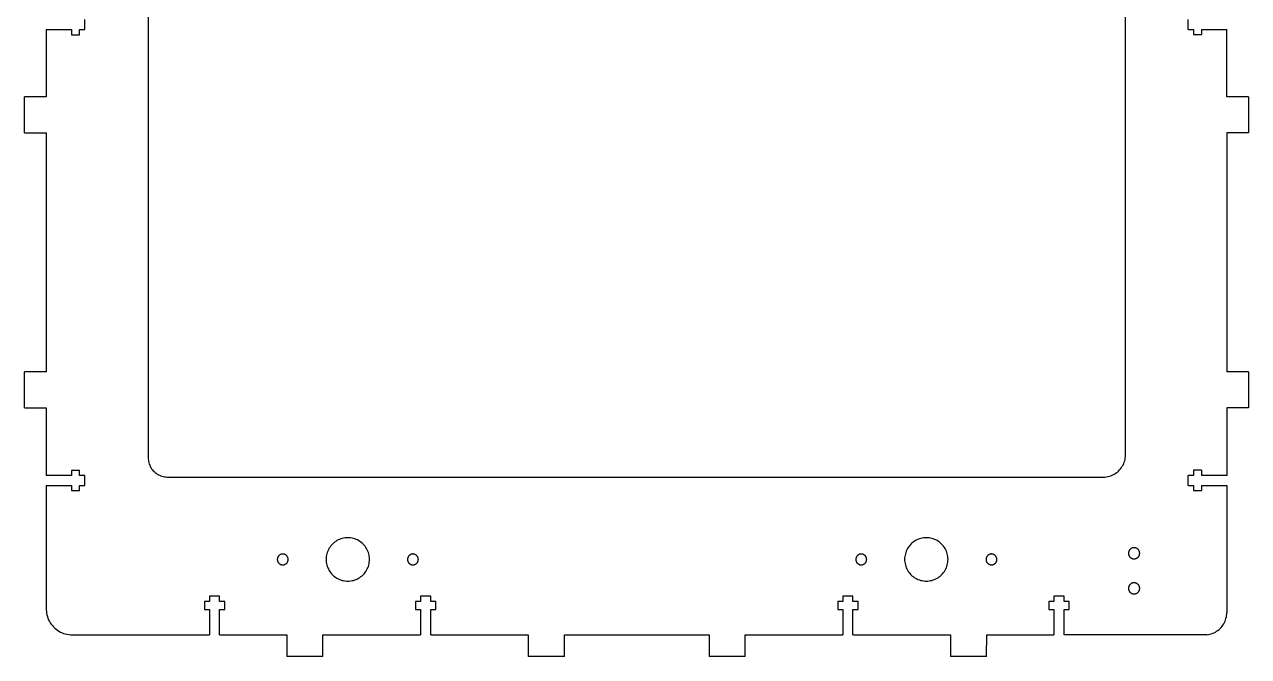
# Model space of a CAD drawing. Header units: metres. Extents: x 1293 to 1656, y -3 to 2553.
# Drawn here: x 1296.8 to 1635.3, y 840.1 to 1014.8 of the extents above; entities that cross this region are included whole.
import ezdxf

# ---------------------------------------------------------------- set-up
doc = ezdxf.new("R2010")
doc.units = ezdxf.units.M

msp = doc.modelspace()

# ---------------------------------------------------------------- linework, layer by layer
at = {"layer": '6mm'}
for p, q in [((1330.99, 1155.03), (1330.98, 895.03)), ((1601.28, 895.82), (1601.28, 1153.89)), ((1313.48, 1013.39), (1313.47, 1016.19)), ((1618.62, 1013.43), (1618.62, 1016.23)), ((1302.78, 1013.39), (1302.78, 994.85)), ((1302.78, 1013.39), (1309.78, 1013.39)), ((1309.78, 1013.39), (1309.78, 1011.99)), ((1311.98, 1013.39), (1313.48, 1013.39)), ((1311.98, 1011.99), (1311.98, 1013.39)), ((1618.62, 1013.43), (1620.06, 1013.42)), ((1620.06, 1013.42), (1620.06, 1012.03)), ((1622.26, 1013.42), (1629.27, 1013.42)), ((1622.26, 1013.42), (1622.26, 1012.03)), ((1629.28, 994.85), (1629.27, 1013.42)), ((1309.78, 1011.99), (1311.98, 1011.99)), ((1620.06, 1012.03), (1622.26, 1012.03)), ((1296.76, 984.85), (1296.78, 994.85)), ((1302.78, 994.85), (1296.78, 994.85)), ((1635.29, 994.85), (1629.28, 994.85)), ((1635.29, 994.85), (1635.29, 984.85)), ((1296.76, 984.85), (1302.78, 984.85)), ((1302.78, 984.85), (1302.78, 918.78)), ((1629.29, 984.85), (1629.28, 918.78)), ((1635.29, 984.85), (1629.29, 984.85)), ((1296.78, 908.78), (1296.77, 918.78)), ((1302.78, 918.78), (1296.77, 918.78)), ((1635.28, 918.78), (1629.28, 918.78)), ((1635.28, 918.78), (1635.28, 908.78)), ((1296.78, 908.78), (1302.78, 908.78)), ((1302.78, 908.78), (1302.78, 890.12)), ((1629.3, 908.78), (1629.28, 890.71)), ((1635.28, 908.78), (1629.3, 908.78)), ((1330.98, 895.03), (1330.99, 894.67)), ((1330.99, 894.67), (1331.02, 894.32)), ((1331.02, 894.32), (1331.08, 893.96)), ((1331.08, 893.96), (1331.17, 893.61)), ((1600.77, 893.38), (1600.92, 893.77)), ((1600.92, 893.77), (1601.05, 894.17)), ((1601.05, 894.17), (1601.15, 894.57)), ((1601.15, 894.57), (1601.22, 894.98)), ((1601.22, 894.98), (1601.26, 895.4)), ((1601.26, 895.4), (1601.28, 895.82)), ((1311.97, 891.52), (1309.77, 891.52)), ((1309.77, 891.52), (1309.77, 890.12)), ((1311.97, 890.12), (1311.97, 891.52)), ((1331.17, 893.61), (1331.28, 893.27)), ((1331.28, 893.27), (1331.41, 892.93)), ((1331.41, 892.93), (1331.56, 892.61)), ((1331.56, 892.61), (1331.73, 892.29)), ((1331.73, 892.29), (1331.93, 891.99)), ((1331.93, 891.99), (1332.14, 891.7)), ((1332.14, 891.7), (1332.37, 891.43)), ((1332.37, 891.43), (1332.62, 891.17)), ((1332.62, 891.17), (1332.89, 890.93)), ((1332.89, 890.93), (1333.18, 890.71)), ((1333.18, 890.71), (1333.47, 890.51)), ((1333.47, 890.51), (1333.78, 890.32)), ((1597.6, 890.19), (1597.98, 890.37)), ((1597.98, 890.37), (1598.34, 890.58)), ((1598.34, 890.58), (1598.69, 890.81)), ((1598.69, 890.81), (1599.02, 891.06)), ((1599.02, 891.06), (1599.33, 891.34)), ((1599.33, 891.34), (1599.63, 891.64)), ((1599.63, 891.64), (1599.9, 891.95)), ((1599.9, 891.95), (1600.15, 892.29)), ((1600.15, 892.29), (1600.38, 892.64)), ((1600.38, 892.64), (1600.59, 893)), ((1600.59, 893), (1600.77, 893.38)), ((1620.06, 891.55), (1620.06, 890.15)), ((1622.26, 891.55), (1620.06, 891.55)), ((1622.26, 891.55), (1622.26, 890.15)), ((1629.28, 890.71), (1629.28, 890.54)), ((1629.28, 890.54), (1629.28, 890.3)), ((1309.77, 890.12), (1302.78, 890.12)), ((1302.78, 887.32), (1302.78, 853.46)), ((1302.78, 887.32), (1309.78, 887.32)), ((1309.78, 887.32), (1309.78, 885.92)), ((1313.47, 890.12), (1311.97, 890.12)), ((1311.98, 887.32), (1313.48, 887.32)), ((1311.98, 885.92), (1311.98, 887.32)), ((1313.48, 887.32), (1313.47, 890.12)), ((1333.78, 890.32), (1334.11, 890.16)), ((1334.11, 890.16), (1334.44, 890.03)), ((1334.44, 890.03), (1334.78, 889.91)), ((1334.78, 889.91), (1335.13, 889.82)), ((1335.13, 889.82), (1335.48, 889.75)), ((1335.48, 889.75), (1335.84, 889.7)), ((1335.84, 889.7), (1336.2, 889.68)), ((1336.2, 889.68), (1595.58, 889.68)), ((1595.58, 889.68), (1596, 889.73)), ((1596, 889.73), (1596.41, 889.8)), ((1596.41, 889.8), (1596.81, 889.91)), ((1596.81, 889.91), (1597.21, 890.03)), ((1597.21, 890.03), (1597.6, 890.19)), ((1618.62, 887.35), (1618.62, 890.15)), ((1620.06, 890.15), (1618.62, 890.15)), ((1618.62, 887.35), (1620.06, 887.35)), ((1620.06, 887.35), (1620.06, 885.95)), ((1629.28, 890.15), (1622.26, 890.15)), ((1622.26, 887.35), (1629.27, 887.35)), ((1622.26, 887.35), (1622.26, 885.95)), ((1629.27, 887.35), (1629.28, 887.01)), ((1629.28, 890.3), (1629.28, 890.15)), ((1629.28, 887.01), (1629.28, 886.85)), ((1309.78, 885.92), (1311.98, 885.92)), ((1620.06, 885.95), (1622.26, 885.95)), ((1629.28, 886.85), (1629.28, 852.21)), ((1381.19, 870.24), (1380.98, 869.91)), ((1381.42, 870.56), (1381.19, 870.24)), ((1381.67, 870.87), (1381.42, 870.56)), ((1381.93, 871.15), (1381.67, 870.87)), ((1382.22, 871.42), (1381.93, 871.15)), ((1382.52, 871.67), (1382.22, 871.42)), ((1382.84, 871.9), (1382.52, 871.67)), ((1383.18, 872.11), (1382.84, 871.9)), ((1383.52, 872.29), (1383.18, 872.11)), ((1383.88, 872.45), (1383.52, 872.29)), ((1384.25, 872.59), (1383.88, 872.45)), ((1384.62, 872.71), (1384.25, 872.59)), ((1385.01, 872.79), (1384.62, 872.71)), ((1385.39, 872.86), (1385.01, 872.79)), ((1385.78, 872.9), (1385.39, 872.86)), ((1386.18, 872.91), (1385.78, 872.9)), ((1386.57, 872.9), (1386.18, 872.91)), ((1386.96, 872.86), (1386.57, 872.9)), ((1387.35, 872.79), (1386.96, 872.86)), ((1387.73, 872.71), (1387.35, 872.79)), ((1388.11, 872.59), (1387.73, 872.71)), ((1388.47, 872.45), (1388.11, 872.59)), ((1388.83, 872.29), (1388.47, 872.45)), ((1389.18, 872.11), (1388.83, 872.29)), ((1389.51, 871.9), (1389.18, 872.11)), ((1389.83, 871.67), (1389.51, 871.9)), ((1390.13, 871.42), (1389.83, 871.67)), ((1390.42, 871.15), (1390.13, 871.42)), ((1390.69, 870.87), (1390.42, 871.15)), ((1390.94, 870.56), (1390.69, 870.87)), ((1391.17, 870.24), (1390.94, 870.56)), ((1391.37, 869.91), (1391.17, 870.24)), ((1541.19, 870.24), (1540.98, 869.91)), ((1541.42, 870.56), (1541.19, 870.24)), ((1541.67, 870.87), (1541.42, 870.56)), ((1541.93, 871.15), (1541.67, 870.87)), ((1542.22, 871.42), (1541.93, 871.15)), ((1542.52, 871.67), (1542.22, 871.42)), ((1542.84, 871.9), (1542.52, 871.67)), ((1543.18, 872.11), (1542.84, 871.9)), ((1543.52, 872.29), (1543.18, 872.11)), ((1543.88, 872.45), (1543.52, 872.29)), ((1544.25, 872.59), (1543.88, 872.45)), ((1544.62, 872.71), (1544.25, 872.59)), ((1545.01, 872.79), (1544.62, 872.71)), ((1545.39, 872.86), (1545.01, 872.79)), ((1545.79, 872.9), (1545.39, 872.86)), ((1546.18, 872.91), (1545.79, 872.9)), ((1546.57, 872.9), (1546.18, 872.91)), ((1546.96, 872.86), (1546.57, 872.9)), ((1547.35, 872.79), (1546.96, 872.86)), ((1547.73, 872.71), (1547.35, 872.79)), ((1548.11, 872.59), (1547.73, 872.71)), ((1548.47, 872.45), (1548.11, 872.59)), ((1548.83, 872.29), (1548.47, 872.45)), ((1549.18, 872.11), (1548.83, 872.29)), ((1549.51, 871.9), (1549.18, 872.11)), ((1549.83, 871.67), (1549.51, 871.9)), ((1550.13, 871.42), (1549.83, 871.67)), ((1550.42, 871.15), (1550.13, 871.42)), ((1550.69, 870.87), (1550.42, 871.15)), ((1550.94, 870.56), (1550.69, 870.87)), ((1551.17, 870.24), (1550.94, 870.56)), ((1551.37, 869.91), (1551.17, 870.24)), ((1603.05, 870.03), (1602.96, 869.99)), ((1603.15, 870.07), (1603.05, 870.03)), ((1603.24, 870.1), (1603.15, 870.07)), ((1603.34, 870.12), (1603.24, 870.1)), ((1603.44, 870.14), (1603.34, 870.12)), ((1603.54, 870.15), (1603.44, 870.14)), ((1603.65, 870.15), (1603.54, 870.15)), ((1603.75, 870.15), (1603.65, 870.15)), ((1603.85, 870.14), (1603.75, 870.15)), ((1603.95, 870.12), (1603.85, 870.14)), ((1604.05, 870.1), (1603.95, 870.12)), ((1604.14, 870.07), (1604.05, 870.1)), ((1604.24, 870.03), (1604.14, 870.07)), ((1604.33, 869.99), (1604.24, 870.03)), ((1366.7, 867.09), (1366.69, 866.99)), ((1366.69, 866.99), (1366.69, 866.89)), ((1366.69, 866.89), (1366.69, 866.79)), ((1366.69, 866.79), (1366.7, 866.7)), ((1366.72, 867.19), (1366.7, 867.09)), ((1366.7, 866.7), (1366.72, 866.6)), ((1366.74, 867.28), (1366.72, 867.19)), ((1366.77, 867.38), (1366.74, 867.28)), ((1366.8, 867.47), (1366.77, 867.38)), ((1366.84, 867.56), (1366.8, 867.47)), ((1366.89, 867.64), (1366.84, 867.56)), ((1366.94, 867.73), (1366.89, 867.64)), ((1367, 867.81), (1366.94, 867.73)), ((1367.06, 867.88), (1367, 867.81)), ((1367.13, 867.95), (1367.06, 867.88)), ((1367.2, 868.02), (1367.13, 867.95)), ((1367.27, 868.08), (1367.2, 868.02)), ((1367.35, 868.14), (1367.27, 868.08)), ((1367.44, 868.19), (1367.35, 868.14)), ((1367.52, 868.24), (1367.44, 868.19)), ((1367.61, 868.28), (1367.52, 868.24)), ((1367.71, 868.31), (1367.61, 868.28)), ((1367.8, 868.34), (1367.71, 868.31)), ((1367.89, 868.36), (1367.8, 868.34)), ((1367.99, 868.38), (1367.89, 868.36)), ((1368.09, 868.39), (1367.99, 868.38)), ((1368.19, 868.39), (1368.09, 868.39)), ((1368.29, 868.39), (1368.19, 868.39)), ((1368.38, 868.38), (1368.29, 868.39)), ((1368.48, 868.36), (1368.38, 868.38)), ((1368.58, 868.34), (1368.48, 868.36)), ((1368.67, 868.31), (1368.58, 868.34)), ((1368.76, 868.28), (1368.67, 868.31)), ((1368.85, 868.24), (1368.76, 868.28)), ((1368.94, 868.19), (1368.85, 868.24)), ((1369.02, 868.14), (1368.94, 868.19)), ((1369.1, 868.08), (1369.02, 868.14)), ((1369.18, 868.02), (1369.1, 868.08)), ((1369.25, 867.95), (1369.18, 868.02)), ((1369.32, 867.88), (1369.25, 867.95)), ((1369.38, 867.81), (1369.32, 867.88)), ((1369.43, 867.73), (1369.38, 867.81)), ((1369.49, 867.64), (1369.43, 867.73)), ((1369.53, 867.56), (1369.49, 867.64)), ((1369.57, 867.47), (1369.53, 867.56)), ((1369.61, 867.38), (1369.57, 867.47)), ((1369.64, 867.28), (1369.61, 867.38)), ((1369.66, 867.19), (1369.64, 867.28)), ((1369.67, 867.09), (1369.66, 867.19)), ((1369.66, 866.6), (1369.67, 866.7)), ((1369.68, 866.99), (1369.67, 867.09)), ((1369.67, 866.7), (1369.68, 866.79)), ((1369.69, 866.89), (1369.68, 866.99)), ((1369.68, 866.79), (1369.69, 866.89)), ((1380.19, 867.3), (1380.18, 866.91)), ((1380.18, 866.91), (1380.19, 866.52)), ((1380.23, 867.69), (1380.19, 867.3)), ((1380.29, 868.08), (1380.23, 867.69)), ((1380.38, 868.46), (1380.29, 868.08)), ((1380.5, 868.84), (1380.38, 868.46)), ((1380.63, 869.21), (1380.5, 868.84)), ((1380.8, 869.56), (1380.63, 869.21)), ((1380.98, 869.91), (1380.8, 869.56)), ((1391.56, 869.56), (1391.37, 869.91)), ((1391.72, 869.21), (1391.56, 869.56)), ((1391.86, 868.84), (1391.72, 869.21)), ((1391.97, 868.46), (1391.86, 868.84)), ((1392.06, 868.08), (1391.97, 868.46)), ((1392.13, 867.69), (1392.06, 868.08)), ((1392.16, 867.3), (1392.13, 867.69)), ((1392.18, 866.91), (1392.16, 867.3)), ((1392.16, 866.52), (1392.18, 866.91)), ((1402.7, 867.09), (1402.69, 867)), ((1402.69, 867), (1402.69, 866.9)), ((1402.69, 866.9), (1402.69, 866.8)), ((1402.69, 866.8), (1402.7, 866.7)), ((1402.72, 867.19), (1402.7, 867.09)), ((1402.7, 866.7), (1402.72, 866.61)), ((1402.74, 867.29), (1402.72, 867.19)), ((1402.77, 867.38), (1402.74, 867.29)), ((1402.8, 867.47), (1402.77, 867.38)), ((1402.84, 867.56), (1402.8, 867.47)), ((1402.89, 867.65), (1402.84, 867.56)), ((1402.94, 867.73), (1402.89, 867.65)), ((1403, 867.81), (1402.94, 867.73)), ((1403.06, 867.89), (1403, 867.81)), ((1403.13, 867.96), (1403.06, 867.89)), ((1403.2, 868.03), (1403.13, 867.96)), ((1403.27, 868.09), (1403.2, 868.03)), ((1403.35, 868.15), (1403.27, 868.09)), ((1403.44, 868.2), (1403.35, 868.15)), ((1403.52, 868.24), (1403.44, 868.2)), ((1403.61, 868.28), (1403.52, 868.24)), ((1403.7, 868.32), (1403.61, 868.28)), ((1403.8, 868.35), (1403.7, 868.32)), ((1403.89, 868.37), (1403.8, 868.35)), ((1403.99, 868.39), (1403.89, 868.37)), ((1404.09, 868.4), (1403.99, 868.39)), ((1404.19, 868.4), (1404.09, 868.4)), ((1404.29, 868.4), (1404.19, 868.4)), ((1404.38, 868.39), (1404.29, 868.4)), ((1404.48, 868.37), (1404.38, 868.39)), ((1404.58, 868.35), (1404.48, 868.37)), ((1404.67, 868.32), (1404.58, 868.35)), ((1404.76, 868.28), (1404.67, 868.32)), ((1404.85, 868.24), (1404.76, 868.28)), ((1404.94, 868.2), (1404.85, 868.24)), ((1405.02, 868.15), (1404.94, 868.2)), ((1405.1, 868.09), (1405.02, 868.15)), ((1405.18, 868.03), (1405.1, 868.09)), ((1405.25, 867.96), (1405.18, 868.03)), ((1405.31, 867.89), (1405.25, 867.96)), ((1405.38, 867.81), (1405.31, 867.89)), ((1405.43, 867.73), (1405.38, 867.81)), ((1405.49, 867.65), (1405.43, 867.73)), ((1405.53, 867.56), (1405.49, 867.65)), ((1405.57, 867.47), (1405.53, 867.56)), ((1405.61, 867.38), (1405.57, 867.47)), ((1405.64, 867.29), (1405.61, 867.38)), ((1405.66, 867.19), (1405.64, 867.29)), ((1405.67, 867.09), (1405.66, 867.19)), ((1405.66, 866.61), (1405.67, 866.7)), ((1405.68, 867), (1405.67, 867.09)), ((1405.67, 866.7), (1405.68, 866.8)), ((1405.69, 866.9), (1405.68, 867)), ((1405.68, 866.8), (1405.69, 866.9)), ((1526.7, 867.09), (1526.69, 866.99)), ((1526.69, 866.99), (1526.69, 866.89)), ((1526.69, 866.89), (1526.69, 866.79)), ((1526.69, 866.79), (1526.7, 866.7)), ((1526.72, 867.19), (1526.7, 867.09)), ((1526.7, 866.7), (1526.72, 866.6)), ((1526.74, 867.28), (1526.72, 867.19)), ((1526.77, 867.38), (1526.74, 867.28)), ((1526.8, 867.47), (1526.77, 867.38)), ((1526.84, 867.56), (1526.8, 867.47)), ((1526.89, 867.64), (1526.84, 867.56)), ((1526.94, 867.73), (1526.89, 867.64)), ((1527, 867.81), (1526.94, 867.73)), ((1527.06, 867.88), (1527, 867.81)), ((1527.13, 867.95), (1527.06, 867.88)), ((1527.2, 868.02), (1527.13, 867.95)), ((1527.27, 868.08), (1527.2, 868.02)), ((1527.35, 868.14), (1527.27, 868.08)), ((1527.44, 868.19), (1527.35, 868.14)), ((1527.52, 868.24), (1527.44, 868.19)), ((1527.61, 868.28), (1527.52, 868.24)), ((1527.71, 868.31), (1527.61, 868.28)), ((1527.8, 868.34), (1527.71, 868.31)), ((1527.9, 868.36), (1527.8, 868.34)), ((1527.99, 868.38), (1527.9, 868.36)), ((1528.09, 868.39), (1527.99, 868.38)), ((1528.19, 868.39), (1528.09, 868.39)), ((1528.29, 868.39), (1528.19, 868.39)), ((1528.38, 868.38), (1528.29, 868.39)), ((1528.48, 868.36), (1528.38, 868.38)), ((1528.58, 868.34), (1528.48, 868.36)), ((1528.67, 868.31), (1528.58, 868.34)), ((1528.76, 868.28), (1528.67, 868.31)), ((1528.85, 868.24), (1528.76, 868.28)), ((1528.94, 868.19), (1528.85, 868.24)), ((1529.02, 868.14), (1528.94, 868.19)), ((1529.1, 868.08), (1529.02, 868.14)), ((1529.18, 868.02), (1529.1, 868.08)), ((1529.25, 867.95), (1529.18, 868.02)), ((1529.32, 867.88), (1529.25, 867.95)), ((1529.38, 867.81), (1529.32, 867.88)), ((1529.44, 867.73), (1529.38, 867.81)), ((1529.49, 867.64), (1529.44, 867.73)), ((1529.53, 867.56), (1529.49, 867.64)), ((1529.57, 867.47), (1529.53, 867.56)), ((1529.61, 867.38), (1529.57, 867.47)), ((1529.64, 867.28), (1529.61, 867.38)), ((1529.66, 867.19), (1529.64, 867.28)), ((1529.68, 867.09), (1529.66, 867.19)), ((1529.66, 866.6), (1529.68, 866.7)), ((1529.68, 866.99), (1529.68, 867.09)), ((1529.69, 866.89), (1529.68, 866.99)), ((1529.68, 866.79), (1529.69, 866.89)), ((1529.68, 866.7), (1529.68, 866.79)), ((1540.19, 867.3), (1540.18, 866.91)), ((1540.18, 866.91), (1540.19, 866.52)), ((1540.23, 867.69), (1540.19, 867.3)), ((1540.29, 868.08), (1540.23, 867.69)), ((1540.38, 868.46), (1540.29, 868.08)), ((1540.5, 868.84), (1540.38, 868.46)), ((1540.63, 869.21), (1540.5, 868.84)), ((1540.8, 869.56), (1540.63, 869.21)), ((1540.98, 869.91), (1540.8, 869.56)), ((1551.56, 869.56), (1551.37, 869.91)), ((1551.72, 869.21), (1551.56, 869.56)), ((1551.86, 868.84), (1551.72, 869.21)), ((1551.97, 868.46), (1551.86, 868.84)), ((1552.06, 868.08), (1551.97, 868.46)), ((1552.13, 867.69), (1552.06, 868.08)), ((1552.16, 867.3), (1552.13, 867.69)), ((1552.18, 866.91), (1552.16, 867.3)), ((1552.16, 866.52), (1552.18, 866.91)), ((1562.7, 867.09), (1562.69, 867)), ((1562.69, 867), (1562.69, 866.9)), ((1562.69, 866.9), (1562.69, 866.8)), ((1562.69, 866.8), (1562.7, 866.7)), ((1562.72, 867.19), (1562.7, 867.09)), ((1562.7, 866.7), (1562.72, 866.61)), ((1562.74, 867.29), (1562.72, 867.19)), ((1562.77, 867.38), (1562.74, 867.29)), ((1562.8, 867.47), (1562.77, 867.38)), ((1562.84, 867.56), (1562.8, 867.47)), ((1562.89, 867.65), (1562.84, 867.56)), ((1562.94, 867.73), (1562.89, 867.65)), ((1563, 867.81), (1562.94, 867.73)), ((1563.06, 867.89), (1563, 867.81)), ((1563.13, 867.96), (1563.06, 867.89)), ((1563.2, 868.03), (1563.13, 867.96)), ((1563.27, 868.09), (1563.2, 868.03)), ((1563.35, 868.15), (1563.27, 868.09)), ((1563.44, 868.2), (1563.35, 868.15)), ((1563.52, 868.24), (1563.44, 868.2)), ((1563.61, 868.28), (1563.52, 868.24)), ((1563.71, 868.32), (1563.61, 868.28)), ((1563.8, 868.35), (1563.71, 868.32)), ((1563.89, 868.37), (1563.8, 868.35)), ((1563.99, 868.39), (1563.89, 868.37)), ((1564.09, 868.4), (1563.99, 868.39)), ((1564.19, 868.4), (1564.09, 868.4)), ((1564.29, 868.4), (1564.19, 868.4)), ((1564.38, 868.39), (1564.29, 868.4)), ((1564.48, 868.37), (1564.38, 868.39)), ((1564.58, 868.35), (1564.48, 868.37)), ((1564.67, 868.32), (1564.58, 868.35)), ((1564.76, 868.28), (1564.67, 868.32)), ((1564.85, 868.24), (1564.76, 868.28)), ((1564.94, 868.2), (1564.85, 868.24)), ((1565.02, 868.15), (1564.94, 868.2)), ((1565.1, 868.09), (1565.02, 868.15)), ((1565.18, 868.03), (1565.1, 868.09)), ((1565.25, 867.96), (1565.18, 868.03)), ((1565.32, 867.89), (1565.25, 867.96)), ((1565.38, 867.81), (1565.32, 867.89)), ((1565.43, 867.73), (1565.38, 867.81)), ((1565.49, 867.65), (1565.43, 867.73)), ((1565.53, 867.56), (1565.49, 867.65)), ((1565.57, 867.47), (1565.53, 867.56)), ((1565.61, 867.38), (1565.57, 867.47)), ((1565.64, 867.29), (1565.61, 867.38)), ((1565.66, 867.19), (1565.64, 867.29)), ((1565.67, 867.09), (1565.66, 867.19)), ((1565.66, 866.61), (1565.67, 866.7)), ((1565.68, 867), (1565.67, 867.09)), ((1565.67, 866.7), (1565.68, 866.8)), ((1565.69, 866.9), (1565.68, 867)), ((1565.68, 866.8), (1565.69, 866.9)), ((1602.11, 868.81), (1602.1, 868.7)), ((1602.1, 868.7), (1602.1, 868.6)), ((1602.1, 868.6), (1602.1, 868.5)), ((1602.1, 868.5), (1602.11, 868.4)), ((1602.13, 868.91), (1602.11, 868.81)), ((1602.11, 868.4), (1602.13, 868.3)), ((1602.15, 869), (1602.13, 868.91)), ((1602.13, 868.3), (1602.15, 868.2)), ((1602.18, 869.1), (1602.15, 869)), ((1602.15, 868.2), (1602.18, 868.1)), ((1602.21, 869.2), (1602.18, 869.1)), ((1602.18, 868.1), (1602.21, 868.01)), ((1602.26, 869.29), (1602.21, 869.2)), ((1602.21, 868.01), (1602.26, 867.92)), ((1602.3, 869.38), (1602.26, 869.29)), ((1602.26, 867.92), (1602.3, 867.83)), ((1602.36, 869.46), (1602.3, 869.38)), ((1602.3, 867.83), (1602.36, 867.74)), ((1602.42, 869.55), (1602.36, 869.46)), ((1602.36, 867.74), (1602.42, 867.66)), ((1602.48, 869.62), (1602.42, 869.55)), ((1602.42, 867.66), (1602.48, 867.58)), ((1602.55, 869.7), (1602.48, 869.62)), ((1602.48, 867.58), (1602.55, 867.51)), ((1602.62, 869.77), (1602.55, 869.7)), ((1602.55, 867.51), (1602.62, 867.44)), ((1602.7, 869.83), (1602.62, 869.77)), ((1602.62, 867.44), (1602.7, 867.37)), ((1602.78, 869.89), (1602.7, 869.83)), ((1602.7, 867.37), (1602.78, 867.31)), ((1602.87, 869.95), (1602.78, 869.89)), ((1602.78, 867.31), (1602.87, 867.26)), ((1602.96, 869.99), (1602.87, 869.95)), ((1602.87, 867.26), (1602.96, 867.21)), ((1602.96, 867.21), (1603.05, 867.17)), ((1603.05, 867.17), (1603.15, 867.14)), ((1603.15, 867.14), (1603.24, 867.11)), ((1603.24, 867.11), (1603.34, 867.08)), ((1603.34, 867.08), (1603.44, 867.07)), ((1603.44, 867.07), (1603.54, 867.06)), ((1603.54, 867.06), (1603.65, 867.05)), ((1603.65, 867.05), (1603.75, 867.06)), ((1603.75, 867.06), (1603.85, 867.07)), ((1603.85, 867.07), (1603.95, 867.08)), ((1603.95, 867.08), (1604.05, 867.11)), ((1604.05, 867.11), (1604.14, 867.14)), ((1604.14, 867.14), (1604.24, 867.17)), ((1604.24, 867.17), (1604.33, 867.21)), ((1604.42, 869.95), (1604.33, 869.99)), ((1604.33, 867.21), (1604.42, 867.26)), ((1604.51, 869.89), (1604.42, 869.95)), ((1604.42, 867.26), (1604.51, 867.31)), ((1604.59, 869.83), (1604.51, 869.89)), ((1604.51, 867.31), (1604.59, 867.37)), ((1604.67, 869.77), (1604.59, 869.83)), ((1604.59, 867.37), (1604.67, 867.44)), ((1604.74, 869.7), (1604.67, 869.77)), ((1604.67, 867.44), (1604.74, 867.51)), ((1604.81, 869.62), (1604.74, 869.7)), ((1604.74, 867.51), (1604.81, 867.58)), ((1604.88, 869.55), (1604.81, 869.62)), ((1604.81, 867.58), (1604.88, 867.66)), ((1604.93, 869.46), (1604.88, 869.55)), ((1604.88, 867.66), (1604.93, 867.74)), ((1604.99, 869.38), (1604.93, 869.46)), ((1604.93, 867.74), (1604.99, 867.83)), ((1605.04, 869.29), (1604.99, 869.38)), ((1604.99, 867.83), (1605.04, 867.92)), ((1605.08, 869.2), (1605.04, 869.29)), ((1605.04, 867.92), (1605.08, 868.01)), ((1605.11, 869.1), (1605.08, 869.2)), ((1605.08, 868.01), (1605.11, 868.1)), ((1605.14, 869), (1605.11, 869.1)), ((1605.11, 868.1), (1605.14, 868.2)), ((1605.17, 868.91), (1605.14, 869)), ((1605.14, 868.2), (1605.17, 868.3)), ((1605.18, 868.81), (1605.17, 868.91)), ((1605.17, 868.3), (1605.18, 868.4)), ((1605.19, 868.7), (1605.18, 868.81)), ((1605.18, 868.4), (1605.19, 868.5)), ((1605.2, 868.6), (1605.19, 868.7)), ((1605.19, 868.5), (1605.2, 868.6)), ((1366.72, 866.6), (1366.74, 866.5)), ((1366.74, 866.5), (1366.77, 866.41)), ((1366.77, 866.41), (1366.8, 866.32)), ((1366.8, 866.32), (1366.84, 866.23)), ((1366.84, 866.23), (1366.89, 866.14)), ((1366.89, 866.14), (1366.94, 866.06)), ((1366.94, 866.06), (1367, 865.98)), ((1367, 865.98), (1367.06, 865.9)), ((1367.06, 865.9), (1367.13, 865.83)), ((1367.13, 865.83), (1367.2, 865.77)), ((1367.2, 865.77), (1367.27, 865.7)), ((1367.27, 865.7), (1367.35, 865.65)), ((1367.35, 865.65), (1367.44, 865.59)), ((1367.44, 865.59), (1367.52, 865.55)), ((1367.52, 865.55), (1367.61, 865.51)), ((1367.61, 865.51), (1367.71, 865.47)), ((1367.71, 865.47), (1367.8, 865.44)), ((1367.8, 865.44), (1367.89, 865.42)), ((1367.89, 865.42), (1367.99, 865.41)), ((1367.99, 865.41), (1368.09, 865.4)), ((1368.09, 865.4), (1368.19, 865.39)), ((1368.19, 865.39), (1368.29, 865.4)), ((1368.29, 865.4), (1368.38, 865.41)), ((1368.38, 865.41), (1368.48, 865.42)), ((1368.48, 865.42), (1368.58, 865.44)), ((1368.58, 865.44), (1368.67, 865.47)), ((1368.67, 865.47), (1368.76, 865.51)), ((1368.76, 865.51), (1368.85, 865.55)), ((1368.85, 865.55), (1368.94, 865.59)), ((1368.94, 865.59), (1369.02, 865.65)), ((1369.02, 865.65), (1369.1, 865.7)), ((1369.1, 865.7), (1369.18, 865.77)), ((1369.18, 865.77), (1369.25, 865.83)), ((1369.25, 865.83), (1369.32, 865.9)), ((1369.32, 865.9), (1369.38, 865.98)), ((1369.38, 865.98), (1369.43, 866.06)), ((1369.43, 866.06), (1369.49, 866.14)), ((1369.49, 866.14), (1369.53, 866.23)), ((1369.53, 866.23), (1369.57, 866.32)), ((1369.57, 866.32), (1369.61, 866.41)), ((1369.61, 866.41), (1369.64, 866.5)), ((1369.64, 866.5), (1369.66, 866.6)), ((1380.19, 866.52), (1380.23, 866.13)), ((1380.23, 866.13), (1380.29, 865.74)), ((1380.29, 865.74), (1380.38, 865.36)), ((1380.38, 865.36), (1380.5, 864.98)), ((1380.5, 864.98), (1380.63, 864.61)), ((1380.63, 864.61), (1380.8, 864.26)), ((1380.8, 864.26), (1380.98, 863.91)), ((1380.98, 863.91), (1381.19, 863.58)), ((1381.19, 863.58), (1381.42, 863.26)), ((1390.94, 863.26), (1391.17, 863.58)), ((1391.17, 863.58), (1391.37, 863.91)), ((1391.37, 863.91), (1391.56, 864.26)), ((1391.56, 864.26), (1391.72, 864.61)), ((1391.72, 864.61), (1391.86, 864.98)), ((1391.86, 864.98), (1391.97, 865.36)), ((1391.97, 865.36), (1392.06, 865.74)), ((1392.06, 865.74), (1392.13, 866.13)), ((1392.13, 866.13), (1392.16, 866.52)), ((1402.72, 866.61), (1402.74, 866.51)), ((1402.74, 866.51), (1402.77, 866.42)), ((1402.77, 866.42), (1402.8, 866.32)), ((1402.8, 866.32), (1402.84, 866.24)), ((1402.84, 866.24), (1402.89, 866.15)), ((1402.89, 866.15), (1402.94, 866.07)), ((1402.94, 866.07), (1403, 865.99)), ((1403, 865.99), (1403.06, 865.91)), ((1403.06, 865.91), (1403.13, 865.84)), ((1403.13, 865.84), (1403.2, 865.77)), ((1403.2, 865.77), (1403.27, 865.71)), ((1403.27, 865.71), (1403.35, 865.65)), ((1403.35, 865.65), (1403.44, 865.6)), ((1403.44, 865.6), (1403.52, 865.55)), ((1403.52, 865.55), (1403.61, 865.51)), ((1403.61, 865.51), (1403.7, 865.48)), ((1403.7, 865.48), (1403.8, 865.45)), ((1403.8, 865.45), (1403.89, 865.43)), ((1403.89, 865.43), (1403.99, 865.41)), ((1403.99, 865.41), (1404.09, 865.4)), ((1404.09, 865.4), (1404.19, 865.4)), ((1404.19, 865.4), (1404.29, 865.4)), ((1404.29, 865.4), (1404.38, 865.41)), ((1404.38, 865.41), (1404.48, 865.43)), ((1404.48, 865.43), (1404.58, 865.45)), ((1404.58, 865.45), (1404.67, 865.48)), ((1404.67, 865.48), (1404.76, 865.51)), ((1404.76, 865.51), (1404.85, 865.55)), ((1404.85, 865.55), (1404.94, 865.6)), ((1404.94, 865.6), (1405.02, 865.65)), ((1405.02, 865.65), (1405.1, 865.71)), ((1405.1, 865.71), (1405.18, 865.77)), ((1405.18, 865.77), (1405.25, 865.84)), ((1405.25, 865.84), (1405.31, 865.91)), ((1405.31, 865.91), (1405.38, 865.99)), ((1405.38, 865.99), (1405.43, 866.07)), ((1405.43, 866.07), (1405.49, 866.15)), ((1405.49, 866.15), (1405.53, 866.24)), ((1405.53, 866.24), (1405.57, 866.32)), ((1405.57, 866.32), (1405.61, 866.42)), ((1405.61, 866.42), (1405.64, 866.51)), ((1405.64, 866.51), (1405.66, 866.61)), ((1526.72, 866.6), (1526.74, 866.5)), ((1526.74, 866.5), (1526.77, 866.41)), ((1526.77, 866.41), (1526.8, 866.32)), ((1526.8, 866.32), (1526.84, 866.23)), ((1526.84, 866.23), (1526.89, 866.14)), ((1526.89, 866.14), (1526.94, 866.06)), ((1526.94, 866.06), (1527, 865.98)), ((1527, 865.98), (1527.06, 865.9)), ((1527.06, 865.9), (1527.13, 865.83)), ((1527.13, 865.83), (1527.2, 865.77)), ((1527.2, 865.77), (1527.27, 865.7)), ((1527.27, 865.7), (1527.35, 865.65)), ((1527.35, 865.65), (1527.44, 865.59)), ((1527.44, 865.59), (1527.52, 865.55)), ((1527.52, 865.55), (1527.61, 865.51)), ((1527.61, 865.51), (1527.71, 865.47)), ((1527.71, 865.47), (1527.8, 865.44)), ((1527.8, 865.44), (1527.9, 865.42)), ((1527.9, 865.42), (1527.99, 865.41)), ((1527.99, 865.41), (1528.09, 865.4)), ((1528.09, 865.4), (1528.19, 865.39)), ((1528.19, 865.39), (1528.29, 865.4)), ((1528.29, 865.4), (1528.38, 865.41)), ((1528.38, 865.41), (1528.48, 865.42)), ((1528.48, 865.42), (1528.58, 865.44)), ((1528.58, 865.44), (1528.67, 865.47)), ((1528.67, 865.47), (1528.76, 865.51)), ((1528.76, 865.51), (1528.85, 865.55)), ((1528.85, 865.55), (1528.94, 865.59)), ((1528.94, 865.59), (1529.02, 865.65)), ((1529.02, 865.65), (1529.1, 865.7)), ((1529.1, 865.7), (1529.18, 865.77)), ((1529.18, 865.77), (1529.25, 865.83)), ((1529.25, 865.83), (1529.32, 865.9)), ((1529.32, 865.9), (1529.38, 865.98)), ((1529.38, 865.98), (1529.44, 866.06)), ((1529.44, 866.06), (1529.49, 866.14)), ((1529.49, 866.14), (1529.53, 866.23)), ((1529.53, 866.23), (1529.57, 866.32)), ((1529.57, 866.32), (1529.61, 866.41)), ((1529.61, 866.41), (1529.64, 866.5)), ((1529.64, 866.5), (1529.66, 866.6)), ((1540.19, 866.52), (1540.23, 866.13)), ((1540.23, 866.13), (1540.29, 865.74)), ((1540.29, 865.74), (1540.38, 865.36)), ((1540.38, 865.36), (1540.5, 864.98)), ((1540.5, 864.98), (1540.63, 864.61)), ((1540.63, 864.61), (1540.8, 864.26)), ((1540.8, 864.26), (1540.98, 863.91)), ((1540.98, 863.91), (1541.19, 863.58)), ((1541.19, 863.58), (1541.42, 863.26)), ((1550.94, 863.26), (1551.17, 863.58)), ((1551.17, 863.58), (1551.37, 863.91)), ((1551.37, 863.91), (1551.56, 864.26)), ((1551.56, 864.26), (1551.72, 864.61)), ((1551.72, 864.61), (1551.86, 864.98)), ((1551.86, 864.98), (1551.97, 865.36)), ((1551.97, 865.36), (1552.06, 865.74)), ((1552.06, 865.74), (1552.13, 866.13)), ((1552.13, 866.13), (1552.16, 866.52)), ((1562.72, 866.61), (1562.74, 866.51)), ((1562.74, 866.51), (1562.77, 866.42)), ((1562.77, 866.42), (1562.8, 866.32)), ((1562.8, 866.32), (1562.84, 866.24)), ((1562.84, 866.24), (1562.89, 866.15)), ((1562.89, 866.15), (1562.94, 866.07)), ((1562.94, 866.07), (1563, 865.99)), ((1563, 865.99), (1563.06, 865.91)), ((1563.06, 865.91), (1563.13, 865.84)), ((1563.13, 865.84), (1563.2, 865.77)), ((1563.2, 865.77), (1563.27, 865.71)), ((1563.27, 865.71), (1563.35, 865.65)), ((1563.35, 865.65), (1563.44, 865.6)), ((1563.44, 865.6), (1563.52, 865.55)), ((1563.52, 865.55), (1563.61, 865.51)), ((1563.61, 865.51), (1563.71, 865.48)), ((1563.71, 865.48), (1563.8, 865.45)), ((1563.8, 865.45), (1563.89, 865.43)), ((1563.89, 865.43), (1563.99, 865.41)), ((1563.99, 865.41), (1564.09, 865.4)), ((1564.09, 865.4), (1564.19, 865.4)), ((1564.19, 865.4), (1564.29, 865.4)), ((1564.29, 865.4), (1564.38, 865.41)), ((1564.38, 865.41), (1564.48, 865.43)), ((1564.48, 865.43), (1564.58, 865.45)), ((1564.58, 865.45), (1564.67, 865.48)), ((1564.67, 865.48), (1564.76, 865.51)), ((1564.76, 865.51), (1564.85, 865.55)), ((1564.85, 865.55), (1564.94, 865.6)), ((1564.94, 865.6), (1565.02, 865.65)), ((1565.02, 865.65), (1565.1, 865.71)), ((1565.1, 865.71), (1565.18, 865.77)), ((1565.18, 865.77), (1565.25, 865.84)), ((1565.25, 865.84), (1565.32, 865.91)), ((1565.32, 865.91), (1565.38, 865.99)), ((1565.38, 865.99), (1565.43, 866.07)), ((1565.43, 866.07), (1565.49, 866.15)), ((1565.49, 866.15), (1565.53, 866.24)), ((1565.53, 866.24), (1565.57, 866.32)), ((1565.57, 866.32), (1565.61, 866.42)), ((1565.61, 866.42), (1565.64, 866.51)), ((1565.64, 866.51), (1565.66, 866.61)), ((1381.42, 863.26), (1381.67, 862.95)), ((1381.67, 862.95), (1381.93, 862.67)), ((1381.93, 862.67), (1382.22, 862.4)), ((1382.22, 862.4), (1382.52, 862.15)), ((1382.52, 862.15), (1382.84, 861.92)), ((1382.84, 861.92), (1383.18, 861.71)), ((1383.18, 861.71), (1383.52, 861.53)), ((1383.52, 861.53), (1383.88, 861.37)), ((1383.88, 861.37), (1384.25, 861.23)), ((1384.25, 861.23), (1384.62, 861.11)), ((1384.62, 861.11), (1385.01, 861.03)), ((1385.01, 861.03), (1385.39, 860.96)), ((1385.39, 860.96), (1385.78, 860.92)), ((1385.78, 860.92), (1386.18, 860.91)), ((1386.18, 860.91), (1386.57, 860.92)), ((1386.57, 860.92), (1386.96, 860.96)), ((1386.96, 860.96), (1387.35, 861.03)), ((1387.35, 861.03), (1387.73, 861.11)), ((1387.73, 861.11), (1388.11, 861.23)), ((1388.11, 861.23), (1388.47, 861.37)), ((1388.47, 861.37), (1388.83, 861.53)), ((1388.83, 861.53), (1389.18, 861.71)), ((1389.18, 861.71), (1389.51, 861.92)), ((1389.51, 861.92), (1389.83, 862.15)), ((1389.83, 862.15), (1390.13, 862.4)), ((1390.13, 862.4), (1390.42, 862.67)), ((1390.42, 862.67), (1390.69, 862.95)), ((1390.69, 862.95), (1390.94, 863.26)), ((1541.42, 863.26), (1541.67, 862.95)), ((1541.67, 862.95), (1541.93, 862.67)), ((1541.93, 862.67), (1542.22, 862.4)), ((1542.22, 862.4), (1542.52, 862.15)), ((1542.52, 862.15), (1542.84, 861.92)), ((1542.84, 861.92), (1543.18, 861.71)), ((1543.18, 861.71), (1543.52, 861.53)), ((1543.52, 861.53), (1543.88, 861.37)), ((1543.88, 861.37), (1544.25, 861.23)), ((1544.25, 861.23), (1544.62, 861.11)), ((1544.62, 861.11), (1545.01, 861.03)), ((1545.01, 861.03), (1545.39, 860.96)), ((1545.39, 860.96), (1545.79, 860.92)), ((1545.79, 860.92), (1546.18, 860.91)), ((1546.18, 860.91), (1546.57, 860.92)), ((1546.57, 860.92), (1546.96, 860.96)), ((1546.96, 860.96), (1547.35, 861.03)), ((1547.35, 861.03), (1547.73, 861.11)), ((1547.73, 861.11), (1548.11, 861.23)), ((1548.11, 861.23), (1548.47, 861.37)), ((1548.47, 861.37), (1548.83, 861.53)), ((1548.83, 861.53), (1549.18, 861.71)), ((1549.18, 861.71), (1549.51, 861.92)), ((1549.51, 861.92), (1549.83, 862.15)), ((1549.83, 862.15), (1550.13, 862.4)), ((1550.13, 862.4), (1550.42, 862.67)), ((1550.42, 862.67), (1550.69, 862.95)), ((1550.69, 862.95), (1550.94, 863.26)), ((1602.48, 859.92), (1602.42, 859.85)), ((1602.55, 860), (1602.48, 859.92)), ((1602.62, 860.07), (1602.55, 860)), ((1602.7, 860.13), (1602.62, 860.07)), ((1602.78, 860.19), (1602.7, 860.13)), ((1602.87, 860.25), (1602.78, 860.19)), ((1602.96, 860.29), (1602.87, 860.25)), ((1603.05, 860.33), (1602.96, 860.29)), ((1603.15, 860.37), (1603.05, 860.33)), ((1603.24, 860.4), (1603.15, 860.37)), ((1603.34, 860.42), (1603.24, 860.4)), ((1603.44, 860.44), (1603.34, 860.42)), ((1603.54, 860.45), (1603.44, 860.44)), ((1603.65, 860.45), (1603.54, 860.45)), ((1603.75, 860.45), (1603.65, 860.45)), ((1603.85, 860.44), (1603.75, 860.45)), ((1603.95, 860.42), (1603.85, 860.44)), ((1604.05, 860.4), (1603.95, 860.42)), ((1604.14, 860.37), (1604.05, 860.4)), ((1604.24, 860.33), (1604.14, 860.37)), ((1604.33, 860.29), (1604.24, 860.33)), ((1604.42, 860.25), (1604.33, 860.29)), ((1604.51, 860.19), (1604.42, 860.25)), ((1604.59, 860.13), (1604.51, 860.19)), ((1604.67, 860.07), (1604.59, 860.13)), ((1604.74, 860), (1604.67, 860.07)), ((1604.81, 859.92), (1604.74, 860)), ((1604.88, 859.85), (1604.81, 859.92)), ((1350.73, 856.76), (1347.93, 856.75)), ((1347.93, 856.75), (1347.93, 855.25)), ((1350.73, 855.26), (1350.73, 856.76)), ((1409.11, 856.76), (1406.31, 856.75)), ((1406.31, 856.75), (1406.32, 855.25)), ((1409.11, 855.26), (1409.11, 856.76)), ((1525.89, 856.76), (1523.09, 856.75)), ((1523.09, 856.75), (1523.09, 855.25)), ((1525.89, 855.26), (1525.89, 856.76)), ((1584.28, 856.76), (1581.48, 856.75)), ((1581.48, 856.75), (1581.48, 855.25)), ((1584.28, 855.26), (1584.28, 856.76)), ((1602.11, 859.11), (1602.1, 859)), ((1602.1, 859), (1602.1, 858.9)), ((1602.1, 858.9), (1602.1, 858.8)), ((1602.1, 858.8), (1602.11, 858.7)), ((1602.13, 859.21), (1602.11, 859.11)), ((1602.11, 858.7), (1602.13, 858.6)), ((1602.15, 859.3), (1602.13, 859.21)), ((1602.13, 858.6), (1602.15, 858.5)), ((1602.18, 859.4), (1602.15, 859.3)), ((1602.15, 858.5), (1602.18, 858.4)), ((1602.21, 859.5), (1602.18, 859.4)), ((1602.18, 858.4), (1602.21, 858.31)), ((1602.26, 859.59), (1602.21, 859.5)), ((1602.21, 858.31), (1602.26, 858.22)), ((1602.3, 859.68), (1602.26, 859.59)), ((1602.26, 858.22), (1602.3, 858.13)), ((1602.36, 859.76), (1602.3, 859.68)), ((1602.3, 858.13), (1602.36, 858.04)), ((1602.42, 859.85), (1602.36, 859.76)), ((1602.36, 858.04), (1602.42, 857.96)), ((1602.42, 857.96), (1602.48, 857.88)), ((1602.48, 857.88), (1602.55, 857.81)), ((1602.55, 857.81), (1602.62, 857.74)), ((1602.62, 857.74), (1602.7, 857.67)), ((1602.7, 857.67), (1602.78, 857.61)), ((1602.78, 857.61), (1602.87, 857.56)), ((1602.87, 857.56), (1602.96, 857.51)), ((1602.96, 857.51), (1603.05, 857.47)), ((1603.05, 857.47), (1603.15, 857.44)), ((1603.15, 857.44), (1603.24, 857.41)), ((1603.24, 857.41), (1603.34, 857.38)), ((1603.34, 857.38), (1603.44, 857.37)), ((1603.44, 857.37), (1603.54, 857.36)), ((1603.54, 857.36), (1603.65, 857.35)), ((1603.65, 857.35), (1603.75, 857.36)), ((1603.75, 857.36), (1603.85, 857.37)), ((1603.85, 857.37), (1603.95, 857.38)), ((1603.95, 857.38), (1604.05, 857.41)), ((1604.05, 857.41), (1604.14, 857.44)), ((1604.14, 857.44), (1604.24, 857.47)), ((1604.24, 857.47), (1604.33, 857.51)), ((1604.33, 857.51), (1604.42, 857.56)), ((1604.42, 857.56), (1604.51, 857.61)), ((1604.51, 857.61), (1604.59, 857.67)), ((1604.59, 857.67), (1604.67, 857.74)), ((1604.67, 857.74), (1604.74, 857.81)), ((1604.74, 857.81), (1604.81, 857.88)), ((1604.81, 857.88), (1604.88, 857.96)), ((1604.93, 859.76), (1604.88, 859.85)), ((1604.88, 857.96), (1604.93, 858.04)), ((1604.99, 859.68), (1604.93, 859.76)), ((1604.93, 858.04), (1604.99, 858.13)), ((1605.04, 859.59), (1604.99, 859.68)), ((1604.99, 858.13), (1605.04, 858.22)), ((1605.08, 859.5), (1605.04, 859.59)), ((1605.04, 858.22), (1605.08, 858.31)), ((1605.11, 859.4), (1605.08, 859.5)), ((1605.08, 858.31), (1605.11, 858.4)), ((1605.14, 859.3), (1605.11, 859.4)), ((1605.11, 858.4), (1605.14, 858.5)), ((1605.17, 859.21), (1605.14, 859.3)), ((1605.14, 858.5), (1605.17, 858.6)), ((1605.18, 859.11), (1605.17, 859.21)), ((1605.17, 858.6), (1605.18, 858.7)), ((1605.19, 859), (1605.18, 859.11)), ((1605.18, 858.7), (1605.19, 858.8)), ((1605.2, 858.9), (1605.19, 859)), ((1605.19, 858.8), (1605.2, 858.9)), ((1302.78, 853.46), (1302.78, 852.98)), ((1347.93, 855.25), (1346.53, 855.25)), ((1346.53, 855.25), (1346.53, 853.05)), ((1352.13, 855.26), (1350.73, 855.26)), ((1352.13, 853.06), (1352.13, 855.26)), ((1404.91, 855.25), (1404.91, 853.05)), ((1406.32, 855.25), (1404.91, 855.25)), ((1410.51, 855.26), (1409.11, 855.26)), ((1410.51, 853.06), (1410.51, 855.26)), ((1523.09, 855.25), (1521.69, 855.25)), ((1521.69, 855.25), (1521.69, 853.05)), ((1527.29, 855.26), (1525.89, 855.26)), ((1527.29, 853.06), (1527.29, 855.26)), ((1581.48, 855.25), (1580.08, 855.25)), ((1580.08, 855.25), (1580.08, 853.05)), ((1585.68, 855.26), (1584.28, 855.26)), ((1585.68, 853.06), (1585.68, 855.26)), ((1302.78, 852.98), (1302.81, 852.5)), ((1302.81, 852.5), (1302.87, 852.03)), ((1302.87, 852.03), (1302.97, 851.56)), ((1302.97, 851.56), (1303.09, 851.1)), ((1303.09, 851.1), (1303.25, 850.65)), ((1303.25, 850.65), (1303.44, 850.2)), ((1303.44, 850.2), (1303.65, 849.78)), ((1303.65, 849.78), (1303.9, 849.37)), ((1346.53, 853.05), (1347.93, 853.05)), ((1347.93, 853.05), (1347.93, 846.06)), ((1350.73, 846.06), (1350.73, 853.06)), ((1350.73, 853.06), (1352.13, 853.06)), ((1404.91, 853.05), (1406.31, 853.05)), ((1406.31, 853.05), (1406.31, 846.06)), ((1409.11, 853.06), (1410.51, 853.06)), ((1409.11, 846.06), (1409.11, 853.06)), ((1521.69, 853.05), (1523.09, 853.05)), ((1523.09, 853.05), (1523.09, 846.06)), ((1525.89, 846.06), (1525.89, 853.06)), ((1525.89, 853.06), (1527.29, 853.06)), ((1580.08, 853.05), (1581.48, 853.05)), ((1581.48, 853.05), (1581.48, 846.06)), ((1584.28, 846.06), (1584.28, 853.06)), ((1584.28, 853.06), (1585.68, 853.06)), ((1628.63, 849.45), (1628.8, 849.82)), ((1628.8, 849.82), (1628.94, 850.2)), ((1628.94, 850.2), (1629.06, 850.59)), ((1629.06, 850.59), (1629.16, 850.99)), ((1629.16, 850.99), (1629.22, 851.4)), ((1629.22, 851.4), (1629.26, 851.8)), ((1629.26, 851.8), (1629.28, 852.21)), ((1303.9, 849.37), (1304.17, 848.97)), ((1304.17, 848.97), (1304.47, 848.6)), ((1304.47, 848.6), (1304.79, 848.24)), ((1304.79, 848.24), (1305.13, 847.91)), ((1305.13, 847.91), (1305.5, 847.6)), ((1305.5, 847.6), (1305.88, 847.31)), ((1305.88, 847.31), (1306.29, 847.06)), ((1306.29, 847.06), (1306.71, 846.83)), ((1306.71, 846.83), (1307.14, 846.63)), ((1307.14, 846.63), (1307.59, 846.45)), ((1307.59, 846.45), (1308.04, 846.31)), ((1624.61, 846.22), (1625, 846.34)), ((1625, 846.34), (1625.39, 846.48)), ((1625.39, 846.48), (1625.76, 846.64)), ((1625.76, 846.64), (1626.12, 846.83)), ((1626.12, 846.83), (1626.47, 847.04)), ((1626.47, 847.04), (1626.81, 847.27)), ((1626.81, 847.27), (1627.13, 847.53)), ((1627.13, 847.53), (1627.43, 847.81)), ((1627.43, 847.81), (1627.71, 848.1)), ((1627.71, 848.1), (1627.97, 848.41)), ((1627.97, 848.41), (1628.21, 848.75)), ((1628.21, 848.75), (1628.43, 849.09)), ((1628.43, 849.09), (1628.63, 849.45)), ((1308.04, 846.31), (1308.51, 846.2)), ((1308.51, 846.2), (1308.98, 846.12)), ((1308.98, 846.12), (1309.46, 846.07)), ((1309.46, 846.07), (1309.93, 846.06)), ((1309.93, 846.06), (1347.93, 846.06)), ((1350.73, 846.06), (1369.3, 846.06)), ((1369.3, 846.06), (1369.3, 840.06)), ((1379.3, 846.06), (1406.31, 846.06)), ((1379.3, 840.06), (1379.3, 846.06)), ((1409.11, 846.06), (1436.09, 846.06)), ((1436.09, 846.06), (1436.09, 840.06)), ((1446.09, 846.06), (1486.09, 846.06)), ((1446.09, 840.06), (1446.09, 846.06)), ((1486.09, 846.06), (1486.09, 840.06)), ((1496.09, 840.06), (1496.1, 846.06)), ((1496.1, 846.06), (1523.09, 846.06)), ((1525.89, 846.06), (1552.87, 846.06)), ((1552.87, 846.06), (1552.87, 840.06)), ((1562.87, 840.06), (1562.89, 846.04)), ((1562.89, 846.04), (1581.48, 846.06)), ((1623.8, 846.08), (1584.28, 846.06)), ((1623.8, 846.08), (1624.21, 846.14)), ((1624.21, 846.14), (1624.61, 846.22)), ((1379.3, 840.06), (1369.3, 840.06)), ((1446.09, 840.06), (1436.09, 840.06)), ((1496.09, 840.06), (1486.09, 840.06)), ((1562.87, 840.06), (1552.87, 840.06))]:
    msp.add_line(p, q, dxfattribs=at)

doc.saveas('drawing.dxf')
